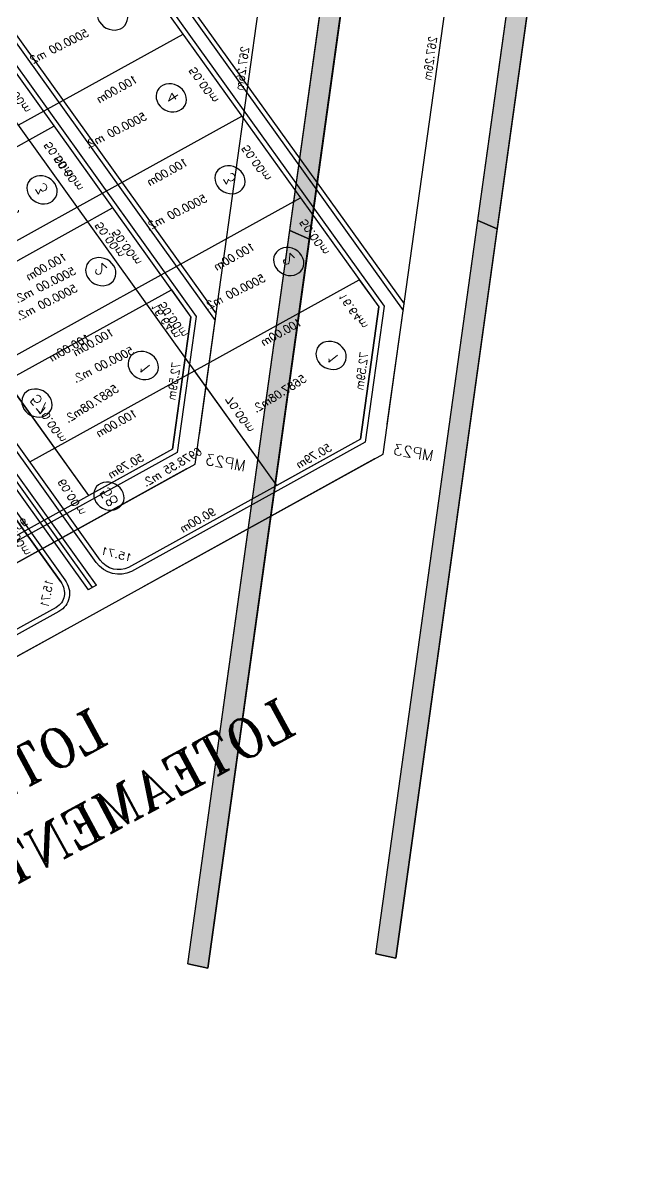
# Model space of a CAD drawing. Extents: x -23785941 to 8798891, y -8418521 to 21897894.
# Drawn here: x 3329127 to 3411365, y 4355060 to 4505137 of the extents above; entities that cross this region are included whole.
import ezdxf
from ezdxf.enums import TextEntityAlignment as Align

# ---------------------------------------------------------------- set-up
doc = ezdxf.new("R2010")
doc.units = 0
doc.header["$MEASUREMENT"] = 0
doc.header["$PDMODE"] = 34
doc.header["$PDSIZE"] = 1
doc.layers.get('0').update_dxf_attribs({"linetype": 'CONTINUOUS'})
for name, color, linetype in [('CALCADA', 3, 'CONTINUOUS'), ('REG60_100', 2, 'CONTINUOUS'), ('TER_POLI', 5, 'CONTINUOUS')]:
    doc.layers.add(name, color=color, linetype=linetype)
doc.styles.add('1_5MM', font='romans.shx', dxfattribs={"height": 6})
doc.styles.add('1MM', font='romans.shx', dxfattribs={"height": 4})
doc.styles.add('5MM', font='romans.shx', dxfattribs={"height": 20})

# ---------------------------------------------------------------- blocks, each defined once
blk = doc.blocks.new('A$C3D774E76')
h = blk.add_hatch(color=253)
h.paths.add_polyline_path([(-23281.41, -3409.96), (-23287.14, -3408.18), (-23316.77, -3398.95), (-23319.73, -3408.5), (-23077.66, -3483.89), (-23076.78, -3473.69)])
h.paths.add_polyline_path([(-23076.78, -3473.69), (-23077.66, -3483.89), (-22695.33, -3602.96), (-22692.36, -3593.41)])
for p, q in [((-22895.99, -3446.9), (-23206.17, -2910.06)), ((-22814.41, -3388.21), (-23067.05, -2950.95)), ((-23292.75, -2960.09), (-23009.28, -3450.72)), ((-23303.14, -2966.09), (-23017.32, -3460.78)), ((-22998.74, -3021.2), (-22793.63, -3376.2)), ((-22894.45, -3249.67), (-22981.04, -3299.7)), ((-23006.05, -3256.41), (-23092.64, -3306.43)), ((-22869.44, -3292.96), (-22956.03, -3342.99)), ((-22779.97, -3379.86), (-22624.11, -3289.81)), ((-22981.04, -3299.7), (-23067.63, -3349.73)), ((-22773.96, -3390.25), (-22618.11, -3300.2)), ((-22793.63, -3376.2), (-22823.64, -3324.25)), ((-22844.43, -3336.26), (-22931.01, -3386.28)), ((-22779.97, -3379.86), (-22702.04, -3334.83)), ((-22956.03, -3342.99), (-23042.61, -3393.02)), ((-22931.01, -3386.28), (-23017.6, -3436.31)), ((-22895.99, -3446.9), (-22931.01, -3386.28)), ((-22939.97, -3472.3), (-22818.06, -3401.87)), ((-22692.36, -3593.41), (-23281.41, -3409.96)), ((-22933.96, -3482.69), (-22812.06, -3412.26)), ((-22695.33, -3602.96), (-23284.39, -3419.51)), ((-23017.6, -3436.31), (-23009.28, -3450.72)), ((-22939.97, -3472.3), (-23009.28, -3450.72)), ((-23009.28, -3450.72), (-22939.97, -3472.3)), ((-22939.97, -3472.3), (-22895.99, -3446.9)), ((-22954.1, -3480.47), (-23017.32, -3460.78)), ((-22954.1, -3480.47), (-22955.34, -3480.08)), ((-22692.36, -3593.41), (-22695.33, -3602.96))]:
    blk.add_line(p, q)
at = {"color": 100}
for p, q in [((-23047.24, -2956.25), (-22796.85, -3389.61)), ((-22801.18, -3392.11), (-23051.63, -2958.64)), ((-23049.41, -2957.5), (-22799.02, -3390.86))]:
    blk.add_line(p, q, dxfattribs=at)
at = {"color": 1}
blk.add_line((-22282.15, -3106.09), (-22938.52, -3485.33), dxfattribs=at)
at = {"color": 253}
blk.add_line((-22695.33, -3602.96), (-23624.58, -3313.56), dxfattribs=at)
for points in [[(-23281.41, -3409.96), (-23287.14, -3408.18), (-23316.77, -3398.95), (-23319.73, -3408.5), (-23077.66, -3483.89), (-23076.78, -3473.69)], [(-23076.78, -3473.69), (-23077.66, -3483.89), (-22695.33, -3602.96), (-22692.36, -3593.41)]]:
    blk.add_lwpolyline(points, close=True)
for centre in [(-23083.5, -3272.28), (-23058.49, -3315.57), (-22875, -3326.21), (-23033.47, -3358.87), (-22847.9, -3377.64), (-23008.46, -3402.16), (-22973.44, -3441.15)]:
    blk.add_circle(centre, 7.5)
for centre, start, end in [((-22784.97, -3371.2), 210.0187, 300.0187), ((-22823.07, -3393.21), 300.0187, 30.0187)]:
    blk.add_arc(centre, 10, start, end)
for p in [(-22793.63, -3376.2), (-22779.97, -3379.86), (-22814.41, -3388.21), (-22818.06, -3401.87), (-22938.52, -3485.33)]:
    blk.add_point(p)
at = {"layer": 'CALCADA'}
for p, q in [((-22812.24, -3386.96), (-23064.89, -2949.7)), ((-23294.92, -2961.34), (-23010.95, -3452.81)), ((-23300.98, -2964.84), (-23013.8, -3461.88)), ((-23000.91, -3022.45), (-22795.79, -3377.45)), ((-22778.72, -3382.02), (-22622.86, -3291.97)), ((-22801.18, -3392.11), (-22796.85, -3389.61)), ((-22939.66, -3475.02), (-22816.81, -3404.03)), ((-23010.95, -3452.81), (-22939.66, -3475.02))]:
    blk.add_line(p, q, dxfattribs=at)
for centre, start, end in [((-22784.97, -3371.2), 210.0187, 300.0187), ((-22823.07, -3393.21), 300.0187, 30.0187)]:
    blk.add_arc(centre, 12.5, start, end, dxfattribs=at)
at = {"layer": 'TER_POLI'}
blk.add_line((-22938.52, -3485.33), (-23272.49, -3381.32), dxfattribs=at)
at = {"style": '1MM'}
blk.add_text('15.71', height=4, rotation=75.0187, dxfattribs=at).set_placement((-22821.46, -3393.98), align=Align.MIDDLE)
at = {"attachment_point": 1}
for s, insert, char_height, width, rotation, style in [(' \\Fromant.shx;LOTEAMENTO PARQUE MIRELA', (-22806.04, -3502.71), 20, 519.573, 30.589, '5MM'), ('4', (-23057.76, -3312.46), 6, 7.412, 301.6469, '1_5MM'), ('57', (-22874.23, -3322.15), 6, 54, 292.6752, '1_5MM'), ('3', (-23032.54, -3355.08), 6, 9.434, 302.2177, '1_5MM'), ('58', (-22847.18, -3372.46), 6, 54, 300.531, '1_5MM'), ('2', (-23007.29, -3398.6), 6, 6.739, 288.9947, '1_5MM'), ('1', (-22970.78, -3439.29), 6, 23, 297.6167, '1_5MM')]:
    blk.add_mtext(s, dxfattribs=dict(at, insert=insert, char_height=char_height, width=width, rotation=rotation, style=style))
at = {"color": 1, "insert": (-22953.36, -3506.32), "char_height": 6, "width": 87.723, "attachment_point": 1, "rotation": 69.4954, "style": '1_5MM'}
blk.add_mtext('MP23', dxfattribs=at)
at = {"layer": 'REG60_100', "style": '1MM'}
for s, rotation, p in [('5000.00 m2.', 32.2004, (-23052.55, -3258.4)), ('5000.00 m2.', 32.2004, (-23026.51, -3301.8)), ('5000.00 m2.', 32.2004, (-22932.94, -3305.93)), ('5000.00 m2.', 32.2004, (-23001.81, -3345.76)), ('5000.00 m2.', 32.2004, (-22908.89, -3348.58)), ('5000.00 m2.', 32.2004, (-22977.76, -3388.42)), (' 6978.55 m2.', 28.6607, (-22877.85, -3401.51)), (' 5687.08m2.', 27.0496, (-22941.15, -3430.93))]:
    blk.add_text(s, height=4, rotation=rotation, dxfattribs=at).set_placement(p, align=Align.BOTTOM_CENTER)
for s, rotation, p in [('50.00m', 300.0187, (-22999.36, -3281.5)), ('100.00m', 30.0187, (-23049.09, -3290.55)), ('50.00m', 300.0187, (-22973.19, -3321.1)), ('50.00m', 300.0187, (-23072.9, -3326.75)), ('100.00m', 30.0187, (-23021.47, -3330.51)), ('100.00m', 30.0187, (-22910.64, -3327.82)), ('60.00m', 303.7921, (-22803.85, -3347.6)), ('60.00m', 303.7921, (-22837.71, -3362.07)), ('50.00m', 300.0187, (-23048.22, -3366.58)), ('50.00m', 300.0187, (-22950.4, -3365.88)), ('100.00m', 30.0187, (-22885.72, -3364.74)), ('15.71', 345.0187, (-22784.32, -3372.88)), ('100.00m', 30.0187, (-22997.23, -3377.85)), ('50.00m', 300.0187, (-23026.86, -3407.84)), ('70.00m', 302.6638, (-22921.13, -3415.46)), ('267.26m', 342.7034, (-23143.71, -3417.23)), ('100.00m', 30.0187, (-22972.31, -3414.76)), ('90.00m', 30.0187, (-22859.03, -3420.92)), ('16.64m', 300.0187, (-23000.7, -3440.79)), ('50.79m', 30.0187, (-22919.98, -3456.13)), ('72.59m', 342.7017, (-22973.43, -3457.69))]:
    blk.add_text(s, height=4, rotation=rotation, dxfattribs=at).set_placement(p, align=Align.MIDDLE)

msp = doc.modelspace()

# ---------------------------------------------------------------- block references
at = {"linetype": 'Continuous', "xscale": 240.4782668173248, "yscale": -275.6364145158877, "zscale": 240.4782668173248, "rotation": 242.429606072689}
for p in [(-27732, 2762), (-52668, 1427)]:
    msp.add_blockref('A$C3D774E76', p, dxfattribs=at)

doc.saveas('drawing.dxf')
